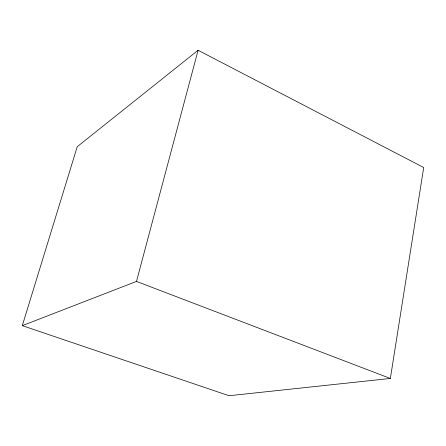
<?xml version="1.0" encoding="UTF-8"?>
<svg xmlns="http://www.w3.org/2000/svg" width="446" height="446" viewBox="0 0 446 446"><rect width="100%" height="100%" fill="white"/><g stroke="black" fill="none" stroke-linecap="round" stroke-linejoin="round"><path stroke-width="0.67" d="M390.356 378.459L423.7 167.523L198.096 50.27L77.247 146.695L22.3 325.647L229.071 395.73L390.356 378.459L136.487 281.42L22.3 325.647M136.487 281.42L198.096 50.27"/></g></svg>
